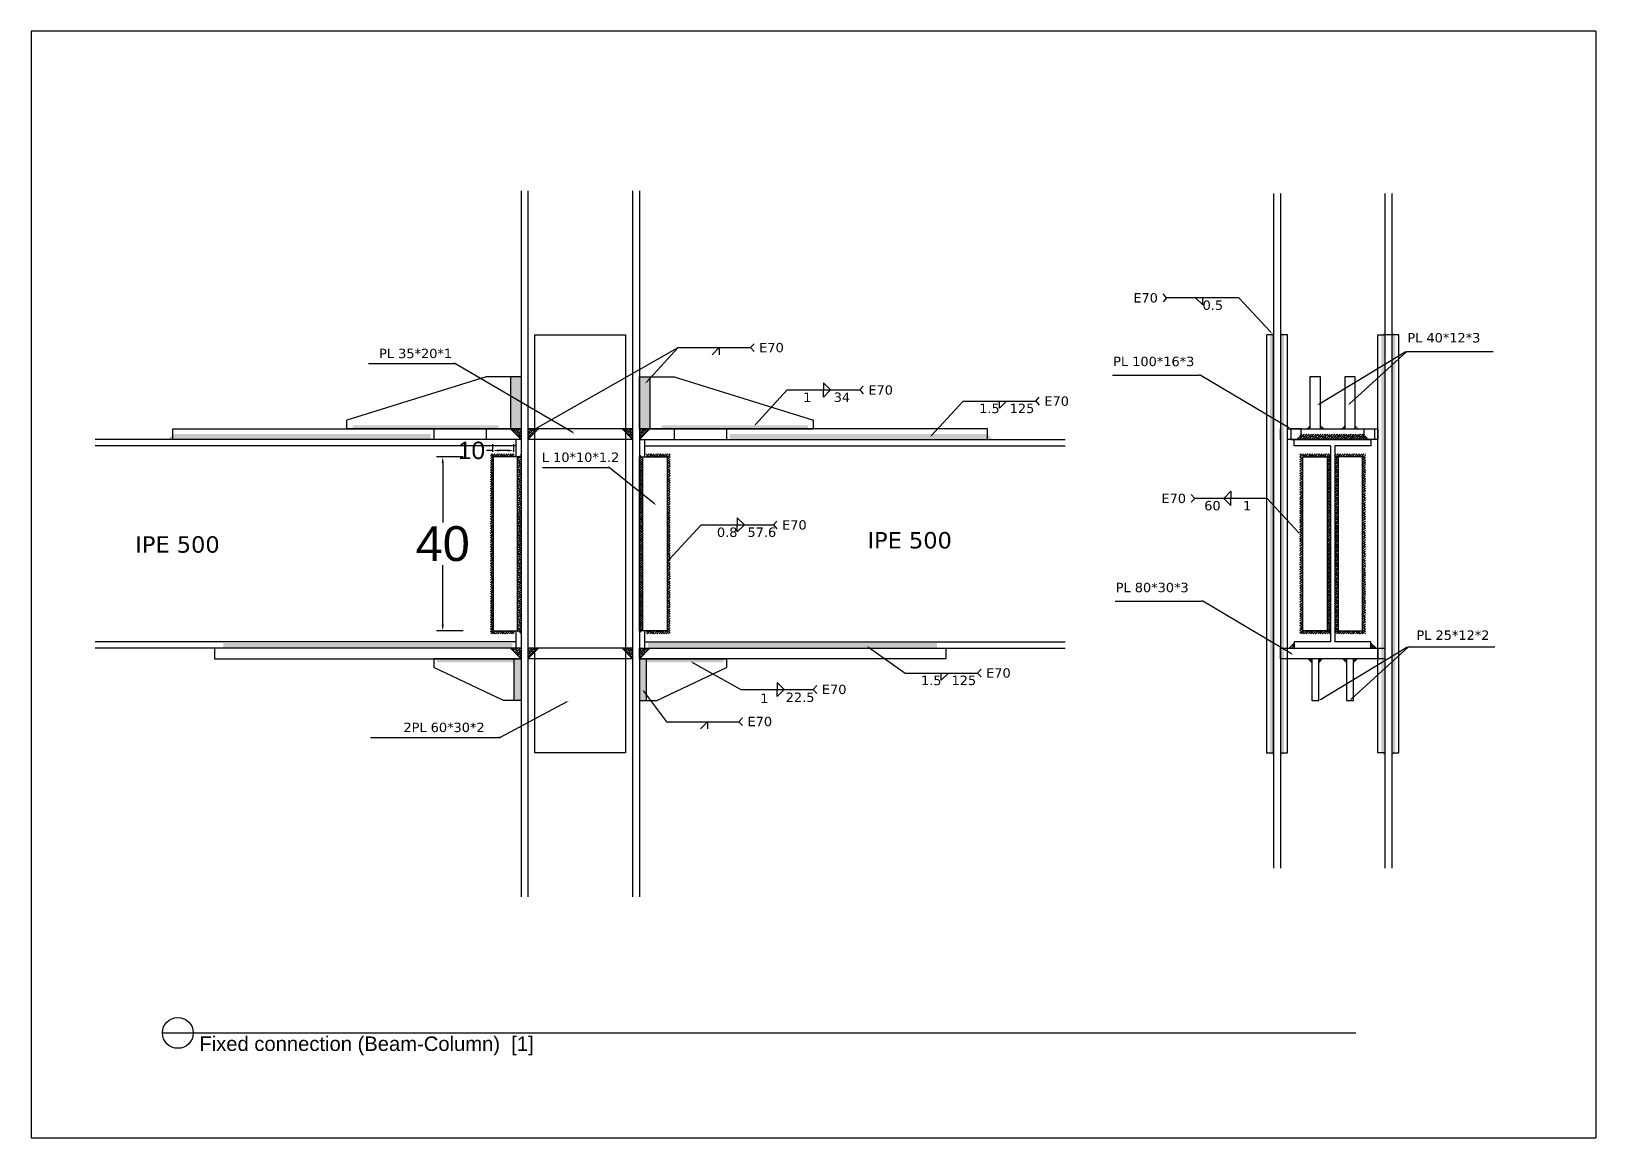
# Model space of a CAD drawing. Header units: metres. Extents: x 158 to 495, y 93 to 262.
# Drawn here: x 160.52 to 205.46, y 145.29 to 177.06 of the extents above; entities that cross this region are included whole.
import ezdxf
from ezdxf import colors
from ezdxf.entities.mleader import LeaderData, LeaderLine
from ezdxf.enums import TextEntityAlignment as Align
from ezdxf.math import Vec2, Vec3

# ---------------------------------------------------------------- set-up
doc = ezdxf.new("R2010")
doc.units = ezdxf.units.M
doc.header["$MEASUREMENT"] = 0
doc.styles.get("Standard").update_dxf_attribs({"font": 'arial.ttf'})
doc.styles.add('style1', font='verdana.ttf')
doc.dimstyles.get("Standard").update_dxf_attribs({"dimtxt": 0.18, "dimasz": 0.18, "dimexe": 0.18, "dimexo": 0.0625, "dimgap": 0.09, "dimtad": 0, "dimtih": 1, "dimtoh": 1, "dimdec": 4, "dimzin": 0, "dimdsep": 46, "dimtxsty": 'Standard', "dimcen": 0.09, "dimadec": 0, "dimazin": 0, "dimtfac": 1, "dimtdec": 4, "dimtofl": 0, "dimtmove": 0, "dimatfit": 3, "dimfxl": 1, "dimtolj": 1, "dimtzin": 0, "dimarcsym": 0})
pattern_1 = [(45, (-46.03939, 16.915756), (-0.033587572, 0.033587572), []), (135, (-46.03939, 16.915756), (-0.100762716, 0.033587572), [0.11875, -0.07125])]
pattern_2 = [(45, (-46.03939, 16.915756), (-0.042426407, 0.042426407), []), (135, (-46.03939, 16.915756), (-0.12727922, 0.042426407), [0.15, -0.09])]
pattern_3 = [(45, (-55.333584, 16.915756), (-0.033587572, 0.033587572), []), (135, (-55.333584, 16.915756), (-0.100762716, 0.033587572), [0.11875, -0.07125])]

# ---------------------------------------------------------------- blocks, each defined once
blk = doc.blocks.new('*D94')
at = {"color": 0, "lineweight": -2, "transparency": 16777216}
for p, q in [((172.932, 164.842), (172.162, 164.842)), ((172.342, 164.662), (172.342, 162.952)), ((172.342, 160.022), (172.342, 161.731)), ((172.932, 159.842), (172.162, 159.842))]:
    blk.add_line(p, q, dxfattribs=at)
at = {"color": 0, "transparency": 16777216}
for points in [[(172.312, 164.662), (172.372, 164.662), (172.342, 164.842)], [(172.312, 160.022), (172.372, 160.022), (172.342, 159.842)]]:
    blk.add_solid(points, dxfattribs=at)
at = {"layer": 'Defpoints', "color": 0, "transparency": 16777216}
for p in [(172.995, 164.842), (172.342, 159.842), (172.995, 159.842)]:
    blk.add_point(p, dxfattribs=at)
at = {"color": 0, "transparency": 16777216, "insert": (172.342, 162.342), "char_height": 2, "attachment_point": 5}
blk.add_mtext('\\A1;{\\H0.5x;40}', dxfattribs=at)
blk = doc.blocks.new('*D95')
at = {"color": 0, "lineweight": -2, "transparency": 16777216}
for p, q in [((173.783, 165.022), (173.603, 165.022)), ((173.783, 164.986), (173.783, 165.202)), ((174.203, 165.022), (173.963, 165.022)), ((174.383, 164.986), (174.383, 165.202))]:
    blk.add_line(p, q, dxfattribs=at)
at = {"color": 0, "transparency": 16777216}
for points in [[(173.963, 165.052), (173.963, 164.992), (173.783, 165.022)], [(174.203, 165.052), (174.203, 164.992), (174.383, 165.022)]]:
    blk.add_solid(points, dxfattribs=at)
at = {"layer": 'Defpoints', "color": 0, "transparency": 16777216}
for p in [(173.783, 165.022), (173.783, 164.923), (174.383, 164.923)]:
    blk.add_point(p, dxfattribs=at)
at = {"color": 0, "transparency": 16777216, "insert": (173.169, 165.022), "char_height": 2, "attachment_point": 5}
blk.add_mtext('\\A1;{\\H0.25x;10}', dxfattribs=at)

msp = doc.modelspace()

# ---------------------------------------------------------------- hatches: boundary and pattern name
h = msp.add_hatch()
h.set_pattern_fill('ANSI38', color=256, scale=0.38)
h.set_pattern_definition(pattern_1)
h.paths.add_polyline_path([(196.20008, 168.44175), (196.20008, 168.34175), (196.10008, 168.34175)])
h.paths.add_polyline_path([(196.10008, 168.34175), (196.20008, 168.34175), (196.20008, 156.34175), (196.10008, 156.34175)])
h.paths.add_polyline_path([(196.10008, 156.34175), (196.20008, 156.34175), (196.20008, 156.24175)])
h = msp.add_hatch()
h.set_pattern_fill('ANSI38', color=256, scale=0.38)
h.set_pattern_definition(pattern_1)
h.paths.add_polyline_path([(196.40008, 168.44175), (196.40008, 168.34175), (196.50008, 168.34175)])
h.paths.add_polyline_path([(196.50008, 168.34175), (196.40008, 168.34175), (196.40008, 156.34175), (196.50008, 156.34175)])
h.paths.add_polyline_path([(196.50008, 156.34175), (196.40008, 156.34175), (196.40008, 156.24175)])
h = msp.add_hatch()
h.set_pattern_fill('ANSI38', color=256, scale=0.38)
h.set_pattern_definition(pattern_1)
h.paths.add_polyline_path([(199.40008, 168.44175), (199.40008, 168.34175), (199.30008, 168.34175)])
h.paths.add_polyline_path([(199.30008, 168.34175), (199.40008, 168.34175), (199.40008, 156.34175), (199.30008, 156.34175)])
h.paths.add_polyline_path([(199.30008, 156.34175), (199.40008, 156.34175), (199.40008, 156.24175)])
h = msp.add_hatch()
h.set_pattern_fill('ANSI38', color=256, scale=0.38)
h.set_pattern_definition(pattern_1)
h.paths.add_polyline_path([(199.60008, 168.44175), (199.60008, 168.34175), (199.70008, 168.34175)])
h.paths.add_polyline_path([(199.70008, 168.34175), (199.60008, 168.34175), (199.60008, 156.34175), (199.70008, 156.34175)])
h.paths.add_polyline_path([(199.70008, 156.34175), (199.60008, 156.34175), (199.60008, 156.24175)])
h = msp.add_hatch()
h.set_pattern_fill('ANSI38', color=256, scale=0.48)
h.set_pattern_definition(pattern_2)
h.paths.add_polyline_path([(169.75138, 165.74175), (173.95138, 165.74175), (173.95138, 165.64175), (169.75138, 165.64175)])
h.paths.add_polyline_path([(164.5905, 165.49175), (171.9905, 165.49175), (171.9905, 165.34175), (164.5905, 165.34175)])
h.paths.add_polyline_path([(164.5905, 165.49175), (164.5905, 165.34175), (164.4405, 165.34175)])
h.paths.add_polyline_path([(174.2905, 167.14175), (174.5905, 167.14175), (174.5905, 165.64175), (174.2905, 165.64175)])
h.paths.add_polyline_path([(174.3905, 159.04175), (174.5905, 159.04175), (174.5905, 157.84175), (174.3905, 157.84175)])
h.paths.add_polyline_path([(172.16851, 159.04175), (174.36851, 159.04175), (174.36851, 158.94175), (172.16851, 158.94175)])
h.paths.add_polyline_path([(166.04076, 159.49175), (174.34076, 159.49175), (174.34076, 159.34175), (166.04076, 159.34175)])
h = msp.add_hatch()
h.set_pattern_fill('ANSI38', color=256, scale=0.48)
h.set_pattern_definition(pattern_2)
h.paths.add_polyline_path([(182.82962, 165.74175), (178.62962, 165.74175), (178.62962, 165.64175), (182.82962, 165.64175)])
h.paths.add_polyline_path([(187.9905, 165.49175), (180.5905, 165.49175), (180.5905, 165.34175), (187.9905, 165.34175)])
h.paths.add_polyline_path([(187.9905, 165.49175), (187.9905, 165.34175), (188.1405, 165.34175)])
h.paths.add_polyline_path([(178.2905, 167.14175), (177.9905, 167.14175), (177.9905, 165.64175), (178.2905, 165.64175)])
h.paths.add_polyline_path([(178.1905, 159.04175), (177.9905, 159.04175), (177.9905, 157.84175), (178.1905, 157.84175)])
h.paths.add_polyline_path([(180.41248, 159.04175), (178.21248, 159.04175), (178.21248, 158.94175), (180.41248, 158.94175)])
h.paths.add_polyline_path([(186.54024, 159.49175), (178.24024, 159.49175), (178.24024, 159.34175), (186.54024, 159.34175)])
h = msp.add_hatch()
h.set_pattern_fill('ANSI38', color=256, scale=0.38)
h.set_pattern_definition(pattern_1)
h.paths.add_polyline_path([(174.2905, 165.64175), (174.5905, 165.64175), (174.5905, 165.34175)])
h = msp.add_hatch()
h.set_pattern_fill('ANSI38', color=256, scale=0.38)
h.set_pattern_definition(pattern_1)
h.paths.add_polyline_path([(177.7905, 165.64175), (177.5905, 165.64175), (177.5905, 165.54175), (177.7905, 165.34175)])
h.paths.add_polyline_path([(174.9905, 165.54175), (174.9905, 165.64175), (174.7905, 165.64175), (174.7905, 165.34175)])
h.paths.add_polyline_path([(175.0905, 165.64175), (174.9905, 165.64175), (174.9905, 165.54175)])
h.paths.add_polyline_path([(177.5905, 165.64175), (177.4905, 165.64175), (177.5905, 165.54175)])
h.paths.add_polyline_path([(177.7905, 159.34175), (177.5905, 159.34175), (177.5905, 159.24175), (177.7905, 159.04175)])
h.paths.add_polyline_path([(177.5905, 159.34175), (177.4905, 159.34175), (177.5905, 159.24175)])
h.paths.add_polyline_path([(174.9905, 159.24175), (174.9905, 159.34175), (174.7905, 159.34175), (174.7905, 159.04175)])
h.paths.add_polyline_path([(175.0905, 159.34175), (174.9905, 159.34175), (174.9905, 159.24175)])
h = msp.add_hatch()
h.set_pattern_fill('ANSI38', color=256, scale=0.38)
h.set_pattern_definition(pattern_1)
h.paths.add_polyline_path([(177.9905, 165.64175), (177.9905, 165.34175), (178.2905, 165.64175)])
h = msp.add_hatch()
h.set_pattern_fill('ANSI38', color=256, scale=0.38)
h.set_pattern_definition(pattern_3)
h.paths.add_polyline_path([(198.25008, 165.7469), (198.14493, 165.64175), (198.25008, 165.64175)])
h.paths.add_polyline_path([(198.55008, 165.7469), (198.55008, 165.64175), (198.65522, 165.64175)])
h.paths.add_polyline_path([(197.55008, 165.7469), (197.55008, 165.64175), (197.65522, 165.64175)])
h.paths.add_polyline_path([(197.25008, 165.7469), (197.14493, 165.64175), (197.25008, 165.64175)])
h.paths.add_polyline_path([(197.00008, 165.49175), (196.85008, 165.34175), (197.00008, 165.34175)])
h.paths.add_polyline_path([(198.80008, 165.49175), (197.00008, 165.49175), (197.00008, 165.34175), (198.80008, 165.34175)])
h.paths.add_polyline_path([(198.80008, 165.49175), (198.80008, 165.34175), (198.95008, 165.34175)])
h = msp.add_hatch()
h.set_pattern_fill('ANSI38', color=256, scale=0.38)
h.set_pattern_definition(pattern_1)
h.paths.add_polyline_path([(173.7105, 164.84175), (173.7105, 164.92175), (173.7905, 164.92175), (174.3905, 164.92175), (174.3905, 164.84175), (173.7905, 164.84175), (173.7905, 159.84175), (174.3905, 159.84175), (174.3905, 159.76175), (173.7105, 159.76175), (173.7105, 159.84175)])
h.paths.add_polyline_path([(174.5105, 164.84175), (174.5905, 164.84175), (174.5905, 159.84175), (174.5105, 159.84175)])
h.paths.add_polyline_path([(174.5905, 164.92175), (174.5905, 164.84175), (174.5105, 164.84175)])
h.paths.add_polyline_path([(174.5105, 159.84175), (174.5905, 159.84175), (174.5905, 159.76175)])
h = msp.add_hatch()
h.set_pattern_fill('ANSI38', color=256, scale=0.38)
h.set_pattern_definition(pattern_1)
h.paths.add_polyline_path([(178.8705, 164.84175), (178.8705, 164.92175), (178.7905, 164.92175), (178.1905, 164.92175), (178.1905, 164.84175), (178.7905, 164.84175), (178.7905, 159.84175), (178.1905, 159.84175), (178.1905, 159.76175), (178.8705, 159.76175), (178.8705, 159.84175)])
h.paths.add_polyline_path([(178.0705, 164.84175), (177.9905, 164.84175), (177.9905, 159.84175), (178.0705, 159.84175)])
h.paths.add_polyline_path([(177.9905, 164.92175), (177.9905, 164.84175), (178.0705, 164.84175)])
h.paths.add_polyline_path([(178.0705, 159.84175), (177.9905, 159.84175), (177.9905, 159.76175)])
h = msp.add_hatch()
h.set_pattern_fill('ANSI38', color=256, scale=0.38)
h.set_pattern_definition(pattern_3)
h.paths.add_polyline_path([(197.76008, 164.84175), (197.84008, 164.84175), (197.84008, 159.84175), (197.76008, 159.84175)], flags=17)
h.paths.add_polyline_path([(196.96008, 164.92175), (197.84008, 164.92175), (197.84008, 164.84175), (197.74008, 164.84175), (197.04008, 164.84175), (197.04008, 159.84175), (197.84008, 159.84175), (197.84008, 159.76175), (196.96008, 159.76175)])
h = msp.add_hatch()
h.set_pattern_fill('ANSI38', color=256, scale=0.38)
h.set_pattern_definition(pattern_3)
h.paths.add_polyline_path([(198.04008, 164.84175), (197.96008, 164.84175), (197.96008, 159.84175), (198.04008, 159.84175)], flags=17)
h.paths.add_polyline_path([(198.84008, 164.92175), (197.96008, 164.92175), (197.96008, 164.84175), (198.06008, 164.84175), (198.76008, 164.84175), (198.76008, 159.84175), (197.96008, 159.84175), (197.96008, 159.76175), (198.84008, 159.76175)])
h = msp.add_hatch()
h.set_pattern_fill('ANSI38', color=256, scale=0.38)
h.set_pattern_definition(pattern_1)
h.paths.add_polyline_path([(174.2905, 159.34175), (174.5905, 159.34175), (174.5905, 159.04175)])
h = msp.add_hatch()
h.set_pattern_fill('ANSI38', color=256, scale=0.38)
h.set_pattern_definition(pattern_1)
h.paths.add_polyline_path([(178.2905, 159.34175), (177.9905, 159.34175), (177.9905, 159.04175)])
h = msp.add_hatch()
h.set_pattern_fill('ANSI38', color=256, scale=0.38)
h.set_pattern_definition(pattern_3)
h.paths.add_polyline_path([(199.00008, 159.49175), (199.00008, 159.34175), (199.15008, 159.34175)])
h.paths.add_polyline_path([(198.60274, 159.04175), (198.50008, 159.04175), (198.50008, 158.93909)])
h.paths.add_polyline_path([(198.30008, 159.04175), (198.19741, 159.04175), (198.30008, 158.93909)])
h.paths.add_polyline_path([(197.60274, 159.04175), (197.50008, 159.04175), (197.50008, 158.93909)])
h.paths.add_polyline_path([(197.30008, 159.04175), (197.19741, 159.04175), (197.30008, 158.93909)])
h.paths.add_polyline_path([(196.80008, 159.49175), (196.65008, 159.34175), (196.80008, 159.34175)])

# ---------------------------------------------------------------- linework, layer by layer
for p, q in [((205.45643, 177.05945), (160.52441, 177.05945)), ((160.52441, 177.05945), (160.52441, 145.28934)), ((205.45643, 177.05945), (205.45643, 145.28934)), ((174.5905, 172.47872), (174.5905, 152.20478)), ((174.7905, 172.47872), (174.7905, 152.20478)), ((177.7905, 172.47872), (177.7905, 152.20478)), ((177.9905, 172.47872), (177.9905, 152.20478)), ((196.20008, 172.40519), (196.20008, 153.03364)), ((196.40008, 172.40519), (196.40008, 153.03364)), ((199.40008, 172.40519), (199.40008, 153.03364)), ((199.60008, 172.40519), (199.60008, 153.03364)), ((193.12988, 169.40617), (193.02863, 169.51803)), ((193.12988, 169.40617), (193.02863, 169.29432)), ((195.20976, 169.40617), (193.12988, 169.40617)), ((193.96633, 169.40617), (194.16982, 169.20268)), ((194.16982, 169.20268), (194.16982, 169.40617)), ((174.9905, 156.34175), (174.9905, 168.34175)), ((174.9905, 168.34175), (177.5905, 168.34175)), ((177.5905, 168.34175), (177.5905, 156.34175)), ((181.1828, 167.97698), (181.28405, 168.08883)), ((196.00008, 168.34175), (196.00008, 156.34175)), ((196.20008, 168.34175), (196.00008, 168.34175)), ((196.20008, 156.34175), (196.20008, 168.34175)), ((196.60008, 168.34175), (196.40008, 168.34175)), ((196.60008, 156.34175), (196.60008, 168.34175)), ((199.20008, 156.34175), (199.20008, 168.34175)), ((199.20008, 168.34175), (199.40008, 168.34175)), ((199.60008, 168.34175), (199.40008, 168.34175)), ((199.60008, 168.34175), (199.60008, 156.34175)), ((199.80008, 168.34175), (199.60008, 168.34175)), ((199.80008, 156.34175), (199.80008, 168.34175)), ((179.10292, 167.97698), (181.1828, 167.97698)), ((180.08058, 167.77348), (180.28407, 167.97698)), ((180.28407, 167.97698), (180.28407, 167.77348)), ((181.1828, 167.97698), (181.28405, 167.86512)), ((200.02867, 167.86586), (202.5139, 167.86586)), ((170.20502, 167.51703), (172.69025, 167.51703)), ((191.57882, 167.1856), (194.06405, 167.1856)), ((173.5905, 167.14175), (169.5905, 165.89175)), ((174.5905, 167.14175), (173.5905, 167.14175)), ((174.2905, 167.14175), (174.2905, 165.64175)), ((177.9905, 165.64175), (177.9905, 167.14175)), ((177.9905, 167.14175), (178.9905, 167.14175)), ((178.2905, 167.14175), (178.2905, 165.64175)), ((178.9905, 167.14175), (182.9905, 165.89175)), ((182.23788, 166.76), (184.31777, 166.76)), ((183.48132, 166.76), (183.27782, 166.96349)), ((183.27782, 166.96349), (183.27782, 166.76)), ((183.48132, 166.76), (183.27782, 166.55651)), ((183.27782, 166.55651), (183.27782, 166.76)), ((184.31777, 166.76), (184.41901, 166.87185)), ((184.31777, 166.76), (184.41901, 166.64815)), ((197.25008, 167.14175), (197.25008, 165.64175)), ((197.55008, 167.14175), (197.25008, 167.14175)), ((197.55008, 165.64175), (197.55008, 167.14175)), ((198.25008, 167.14175), (198.25008, 165.64175)), ((198.55008, 167.14175), (198.25008, 167.14175)), ((198.55008, 165.64175), (198.55008, 167.14175)), ((187.29213, 166.44018), (189.37201, 166.44018)), ((188.53556, 166.44018), (188.33207, 166.23669)), ((188.33207, 166.23669), (188.33207, 166.44018)), ((189.37201, 166.44018), (189.47326, 166.55204)), ((189.37201, 166.44018), (189.47326, 166.32833)), ((169.5905, 165.64175), (169.5905, 165.89175)), ((182.9905, 165.64175), (182.9905, 165.89175)), ((164.5905, 165.34175), (164.5905, 165.64175)), ((164.5905, 165.64175), (174.5905, 165.64175)), ((174.5905, 165.64175), (169.5905, 165.64175)), ((172.0905, 165.64175), (172.0905, 165.34175)), ((173.5905, 165.64175), (173.5905, 165.34175)), ((174.2905, 165.64175), (174.5905, 165.34175)), ((177.7905, 165.64175), (174.7905, 165.64175)), ((174.7905, 165.34175), (175.0905, 165.64175)), ((177.7905, 165.34175), (177.4905, 165.64175)), ((187.9905, 165.64175), (177.9905, 165.64175)), ((177.9905, 165.64175), (182.9905, 165.64175)), ((178.2905, 165.64175), (177.9905, 165.34175)), ((178.9905, 165.64175), (178.9905, 165.34175)), ((180.4905, 165.64175), (180.4905, 165.34175)), ((187.9905, 165.34175), (187.9905, 165.64175)), ((196.40008, 165.34175), (196.40008, 165.64175)), ((196.60008, 165.64175), (199.20008, 165.64175)), ((196.60008, 165.34175), (196.60008, 165.64175)), ((197.00008, 165.64175), (196.70008, 165.64175)), ((196.70008, 165.64175), (196.70008, 165.34175)), ((197.00008, 165.64175), (198.80008, 165.64175)), ((197.00008, 165.34175), (197.00008, 165.64175)), ((197.25008, 165.64175), (197.55008, 165.64175)), ((198.25008, 165.64175), (198.55008, 165.64175)), ((198.80008, 165.64175), (198.80008, 165.34175)), ((198.80008, 165.64175), (199.10008, 165.64175)), ((199.10008, 165.64175), (199.10008, 165.34175)), ((199.20008, 165.64175), (199.20008, 165.34175)), ((199.40008, 165.64175), (199.40008, 165.34175)), ((174.4405, 165.34175), (162.3589, 165.34175)), ((174.4405, 165.15175), (162.3589, 165.15175)), ((174.5905, 165.34175), (164.5905, 165.34175)), ((174.4405, 165.34175), (174.4405, 164.84175)), ((177.7905, 165.34175), (174.7905, 165.34175)), ((177.9905, 165.34175), (187.9905, 165.34175)), ((178.1405, 165.34175), (190.2221, 165.34175)), ((178.1405, 165.34175), (178.1405, 164.84175)), ((178.1405, 165.15175), (190.2221, 165.15175)), ((199.20008, 165.34175), (196.60008, 165.34175)), ((196.70008, 165.34175), (197.00008, 165.34175)), ((196.80008, 165.34175), (199.00008, 165.34175)), ((196.80008, 165.15175), (196.80008, 165.34175)), ((197.84008, 165.15175), (196.80008, 165.15175)), ((198.80008, 165.34175), (197.00008, 165.34175)), ((197.84008, 165.15175), (197.84008, 159.53175)), ((199.00008, 165.15175), (197.96008, 165.15175)), ((197.96008, 165.15175), (197.96008, 159.53175)), ((199.10008, 165.34175), (198.80008, 165.34175)), ((199.00008, 165.34175), (199.00008, 165.15175)), ((174.5905, 164.84175), (173.7905, 164.84175)), ((173.7905, 164.84175), (173.7905, 159.84175)), ((174.4905, 159.84175), (174.4905, 164.84175)), ((175.20849, 164.53785), (177.12415, 164.53785)), ((177.9905, 164.84175), (178.7905, 164.84175)), ((177.9905, 159.84175), (177.9905, 164.84175)), ((178.0905, 159.84175), (178.0905, 164.84175)), ((178.7905, 164.84175), (178.7905, 159.84175)), ((197.04008, 159.84175), (197.04008, 164.84175)), ((197.04008, 164.84175), (197.84008, 164.84175)), ((197.74008, 164.84175), (197.74008, 159.84175)), ((197.96008, 164.84175), (197.96008, 159.84175)), ((198.76008, 164.84175), (197.96008, 164.84175)), ((197.96008, 164.84175), (198.06008, 164.84175)), ((198.06008, 164.84175), (198.06008, 159.84175)), ((198.76008, 159.84175), (198.76008, 164.84175)), ((193.93808, 163.64685), (193.83684, 163.7587)), ((193.93808, 163.64685), (193.83684, 163.535)), ((196.01797, 163.64685), (193.93808, 163.64685)), ((194.77453, 163.64685), (194.97803, 163.85034)), ((194.77453, 163.64685), (194.97803, 163.44335)), ((194.97803, 163.85034), (194.97803, 163.64685)), ((194.97803, 163.44335), (194.97803, 163.64685)), ((179.7608, 162.88565), (181.84068, 162.88565)), ((181.00423, 162.88565), (180.80074, 163.08914)), ((180.80074, 163.08914), (180.80074, 162.88565)), ((181.00423, 162.88565), (180.80074, 162.68215)), ((180.80074, 162.68215), (180.80074, 162.88565)), ((181.84068, 162.88565), (181.94193, 162.9975)), ((181.84068, 162.88565), (181.94193, 162.7738)), ((191.6519, 160.69413), (194.13713, 160.69413)), ((174.4405, 159.53175), (162.3589, 159.53175)), ((173.7905, 159.84175), (174.5905, 159.84175)), ((174.4405, 159.84175), (174.4405, 159.34175)), ((178.7905, 159.84175), (177.9905, 159.84175)), ((178.1405, 159.84175), (178.1405, 159.34175)), ((178.1405, 159.53175), (190.2221, 159.53175)), ((197.84008, 159.53175), (196.80008, 159.53175)), ((196.80008, 159.53175), (196.80008, 159.34175)), ((197.84008, 159.84175), (197.04008, 159.84175)), ((197.96008, 159.84175), (198.76008, 159.84175)), ((199.00008, 159.53175), (197.96008, 159.53175)), ((199.00008, 159.34175), (199.00008, 159.53175)), ((174.4405, 159.34175), (162.3589, 159.34175)), ((174.5905, 159.34175), (165.7905, 159.34175)), ((165.7905, 159.34175), (165.7905, 159.04175)), ((174.5905, 159.04175), (174.2905, 159.34175)), ((177.7905, 159.34175), (174.7905, 159.34175)), ((174.7905, 159.04175), (175.0905, 159.34175)), ((177.7905, 159.04175), (177.4905, 159.34175)), ((177.9905, 159.34175), (186.7905, 159.34175)), ((177.9905, 159.04175), (177.9905, 159.34175)), ((177.9905, 159.04175), (178.2905, 159.34175)), ((178.1405, 159.34175), (190.2221, 159.34175)), ((186.7905, 159.34175), (186.7905, 159.04175)), ((196.40008, 159.34175), (199.40008, 159.34175)), ((196.40008, 159.04175), (196.40008, 159.34175)), ((196.40008, 159.34175), (199.40008, 159.34175)), ((196.40008, 159.04175), (196.40008, 159.34175)), ((196.60008, 159.34175), (199.20008, 159.34175)), ((196.60008, 159.04175), (196.60008, 159.34175)), ((196.80008, 159.49175), (196.65008, 159.34175)), ((196.80008, 159.34175), (199.00008, 159.34175)), ((199.00008, 159.34175), (199.00008, 159.49175)), ((199.00008, 159.49175), (199.15008, 159.34175)), ((199.20008, 159.34175), (199.20008, 159.04175)), ((199.40008, 159.34175), (199.40008, 159.04175)), ((199.40008, 159.34175), (199.40008, 159.04175)), ((200.07682, 159.3856), (202.56205, 159.3856)), ((165.7905, 159.04175), (174.5905, 159.04175)), ((174.5905, 159.04175), (172.0905, 159.04175)), ((172.0905, 159.04175), (172.0905, 158.79175)), ((174.0905, 157.84175), (172.0905, 158.79175)), ((174.3905, 157.84175), (174.3905, 159.04175)), ((177.7905, 159.04175), (174.7905, 159.04175)), ((186.7905, 159.04175), (177.9905, 159.04175)), ((177.9905, 159.04175), (180.4905, 159.04175)), ((177.9905, 159.04175), (177.9905, 157.84175)), ((178.1905, 157.84175), (178.1905, 159.04175)), ((178.4905, 157.84175), (180.4905, 158.79175)), ((180.4905, 159.04175), (180.4905, 158.79175)), ((185.62115, 158.6305), (187.70103, 158.6305)), ((186.86458, 158.6305), (186.66109, 158.42701)), ((186.66109, 158.42701), (186.66109, 158.6305)), ((187.70103, 158.6305), (187.80228, 158.74235)), ((187.70103, 158.6305), (187.80228, 158.51865)), ((199.40008, 159.04175), (196.40008, 159.04175)), ((199.40008, 159.04175), (196.40008, 159.04175)), ((199.20008, 159.04175), (196.60008, 159.04175)), ((197.19741, 159.04175), (197.30008, 158.93909)), ((197.30008, 159.04175), (197.30008, 157.84175)), ((197.50008, 159.04175), (197.30008, 159.04175)), ((197.50008, 157.84175), (197.50008, 159.04175)), ((197.50008, 158.93909), (197.60274, 159.04175)), ((198.30008, 158.93909), (198.19741, 159.04175)), ((198.30008, 159.04175), (198.30008, 157.84175)), ((198.50008, 159.04175), (198.30008, 159.04175)), ((198.50008, 157.84175), (198.50008, 159.04175)), ((198.60274, 159.04175), (198.50008, 158.93909)), ((182.14641, 158.15898), (181.94292, 158.36248)), ((181.94292, 158.36248), (181.94292, 158.15898)), ((182.98286, 158.15898), (183.0841, 158.27084)), ((174.5905, 157.84175), (174.0905, 157.84175)), ((177.9905, 157.84175), (178.4905, 157.84175)), ((180.90298, 158.15898), (182.98286, 158.15898)), ((182.14641, 158.15898), (181.94292, 157.95549)), ((181.94292, 157.95549), (181.94292, 158.15898)), ((182.98286, 158.15898), (183.0841, 158.04713)), ((197.30008, 157.84175), (197.50008, 157.84175)), ((198.30008, 157.84175), (198.50008, 157.84175)), ((180.84687, 157.23569), (180.94812, 157.34754)), ((178.76699, 157.23569), (180.84687, 157.23569)), ((179.74465, 157.0322), (179.94814, 157.23569)), ((179.94814, 157.23569), (179.94814, 157.0322)), ((180.84687, 157.23569), (180.94812, 157.12384)), ((170.27125, 156.77996), (173.98886, 156.77996)), ((177.5905, 156.34175), (174.9905, 156.34175)), ((196.00008, 156.34175), (196.20008, 156.34175)), ((196.40008, 156.34175), (196.60008, 156.34175)), ((199.40008, 156.34175), (199.20008, 156.34175)), ((199.60008, 156.34175), (199.80008, 156.34175)), ((164.28989, 148.29842), (165.17524, 148.29842)), ((165.17524, 148.29842), (198.56633, 148.29842)), ((160.52441, 145.28934), (205.45643, 145.28934))]:
    msp.add_line(p, q)
msp.add_circle((164.73256, 148.29842), 0.44268)

# ---------------------------------------------------------------- texts
msp.add_text('Fixed connection (Beam-Column)  [1]', height=0.4150084).set_placement((165.35232, 148.19557), align=Align.TOP_LEFT)
at = {"style": 'style1'}
for s, width, gutter_width, insert, char_height, attachment_point in [('E70', 0.6013939, 0.5, (192.88128, 169.54142), 0.27, 3), ('0.5', 0.27, 0.5, (194.75343, 169.33077), 0.27, 3), ('E70', 0.6013939, 0.5, (181.4314, 168.11223), 0.27, 1), ('PL 40*12*3', 3.6349856, 0.5, (200.047, 168.39534), 0.27, 1), ('PL 35*20*1', 3.6349856, 0.5, (170.51457, 167.9438), 0.27, 1), ('PL 100*16*3', 3.6349856, 0.5, (191.59715, 167.71509), 0.27, 1), ('E70', 0.6013939, 0.5, (184.56636, 166.89525), 0.27, 1), ('1', 0.27, 0.5, (182.69421, 166.68459), 0.27, 1), ('34', 0.2563875, 0.5, (183.57143, 166.68682), 0.27, 1), ('1.5', 0.27, 0.5, (187.74845, 166.36478), 0.27, 1), ('125', 0.2563875, 0.5, (188.62567, 166.367), 0.27, 1), ('E70', 0.6013939, 0.5, (189.62061, 166.57543), 0.27, 1), ('L 10*10*1.2', 3.6349856, 0.5, (175.18793, 164.96461), 0.27, 1), ('E70', 0.6013939, 0.5, (193.68949, 163.7821), 0.27, 3), ('60', 0.2563875, 0.5, (194.68442, 163.57366), 0.27, 3), ('1', 0.27, 0.5, (195.56164, 163.57144), 0.27, 3), ('0.8', 0.27, 0.5, (180.21713, 162.81024), 0.27, 1), ('57.6', 0.2563875, 0.5, (181.09434, 162.81246), 0.27, 1), ('E70', 0.6013939, 0.5, (182.08928, 163.0209), 0.27, 1), ('IPE 500', 3.3227206, 0.87159, (184.5398, 162.68145), 0.470657, 1), ('IPE 500', 3.3227206, 0.87159, (163.50974, 162.55997), 0.470657, 1), ('PL 80*30*3', 3.6349856, 0.5, (191.67023, 161.22361), 0.27, 1), ('PL 25*12*2', 3.6349856, 0.5, (200.3078, 159.85434), 0.27, 1), ('E70', 0.6013939, 0.5, (187.94963, 158.49525), 0.27, 7), ('E70', 0.6013939, 0.5, (183.23146, 158.02373), 0.27, 7), ('1.5', 0.27, 0.5, (186.07748, 158.5551), 0.27, 1), ('125', 0.2563875, 0.5, (186.95469, 158.55732), 0.27, 1), ('1', 0.27, 0.5, (181.45837, 157.77256), 0.27, 7), ('22.5', 0.2563875, 0.5, (182.19293, 157.79602), 0.27, 7), ('E70', 0.6013939, 0.5, (181.09547, 157.10044), 0.27, 7), ('2PL 60*30*2', 3.6349856, 0.5, (171.2125, 157.20673), 0.27, 1)]:
    msp.add_mtext_dynamic_manual_height_columns(s, width=width, gutter_width=gutter_width, heights=[0], dxfattribs=dict(at, insert=insert, char_height=char_height, attachment_point=attachment_point))

# ---------------------------------------------------------------- dimensions: what is measured, and where the dimension line sits
dim = msp.add_linear_dim(base=(173.78284, 165.02159), p1=(174.38281, 164.9231), p2=(173.78284, 164.9231), text='{\\H0.25x;10}', dimstyle='Standard', override={"dimtxt": 2, "dimgap": 0.1, "dimdec": 1})
dim.commit()
dim.dimension.update_dxf_attribs({"geometry": '*D95', "text_midpoint": (173.16911, 165.02159)})
dim = msp.add_linear_dim(base=(172.3418, 159.84175), p1=(172.99459, 164.84175), p2=(172.99459, 159.84175), angle=90, text='{\\H0.5x;40}', dimstyle='Standard', override={"dimtxt": 2, "dimgap": 0.1, "dimdec": 1})
dim.commit()
dim.dimension.update_dxf_attribs({"geometry": '*D94', "text_midpoint": (172.3418, 162.34175), "dimtype": 160})

# ---------------------------------------------------------------- leaders
ml = msp.add_multileader_mtext('Standard')
ml.set_content('', color=256)
ml.set_leader_properties()
ml.build(insert=Vec2(0, 0))
ml.multileader.update_dxf_attribs({"dogleg_length": 0.36, "arrow_head_size": 0.0653})
ctx = ml.context
ctx.base_point, ctx.char_height, ctx.arrow_head_size, ctx.landing_gap_size, ctx.plane_origin = Vec3(195.15576, 169.40617), 0.018, 0.0653, 0.009, Vec3(196.235, 169.15948)
ctx.text_align_type = 2
notes = []
notes.append((ctx, [(0, (1, 1, 0), (195.20976, 169.40617), (-1, 0), 0.036, [(0, [(196.16554, 168.36951)], 0, [])])]))
ctx.mtext.insert, ctx.mtext.alignment, ctx.mtext.flow_direction = Vec3(195.16476, 169.41517), 3, 5
ml = msp.add_multileader_mtext('Standard')
ml.set_content('', color=256)
ml.set_leader_properties()
ml.build(insert=Vec2(0, 0))
ml.multileader.update_dxf_attribs({"dogleg_length": 0.36, "arrow_head_size": 0.0653})
ctx = ml.context
ctx.base_point, ctx.char_height, ctx.arrow_head_size, ctx.landing_gap_size, ctx.plane_origin = Vec3(179.13892, 167.97698), 0.018, 0.0653, 0.009, Vec3(174.89114, 165.58018)
notes.append((ctx, [(0, (1, 1, 0), (179.10292, 167.97698), (1, 0), 0.036, [(0, [(174.89114, 165.58018)], 0, [])])]))
ctx.mtext.insert, ctx.mtext.flow_direction = Vec3(179.14792, 167.98598), 5
ml = msp.add_multileader_mtext('Standard')
ml.set_content('', color=256)
ml.set_leader_properties()
ml.build(insert=Vec2(0, 0))
ml.multileader.update_dxf_attribs({"dogleg_length": 0.36, "arrow_head_size": 0.0653})
ctx = ml.context
ctx.base_point, ctx.char_height, ctx.arrow_head_size, ctx.landing_gap_size, ctx.plane_origin = Vec3(179.13892, 167.97698), 0.018, 0.0653, 0.009, Vec3(178.07768, 167.73028)
notes.append((ctx, [(0, (1, 1, 0), (179.10292, 167.97698), (1, 0), 0.036, [(0, [(178.14714, 166.94031)], 0, [])])]))
ctx.mtext.insert, ctx.mtext.flow_direction = Vec3(179.14792, 167.98598), 5
ml = msp.add_multileader_mtext('Standard')
ml.set_content('', color=256)
ml.set_leader_properties()
ml.build(insert=Vec2(0, 0))
ml.multileader.update_dxf_attribs({"dogleg_length": 0.36, "arrow_head_size": 0.0653})
ctx = ml.context
ctx.base_point, ctx.char_height, ctx.arrow_head_size, ctx.landing_gap_size, ctx.plane_origin = Vec3(200.01967, 167.85686), 0.018, 0.0653, 0.009, Vec3(191.1642, 171.56634)
notes.append((ctx, [(1, (1, 1, 0), (199.98367, 167.85686), (1, 0), 0.036, [(0, [(197.45192, 166.322)], 0, [])])]))
ctx.mtext.insert, ctx.mtext.flow_direction = Vec3(200.02867, 167.86586), 5
ml = msp.add_multileader_mtext('Standard')
ml.set_content('', color=256)
ml.set_leader_properties()
ml.build(insert=Vec2(0, 0))
ml.multileader.update_dxf_attribs({"dogleg_length": 0.36, "arrow_head_size": 0.0653})
ctx = ml.context
ctx.base_point, ctx.char_height, ctx.arrow_head_size, ctx.landing_gap_size, ctx.plane_origin = Vec3(200.06467, 167.86586), 0.018, 0.0653, 0.009, Vec3(191.75952, 171.56634)
notes.append((ctx, [(1, (1, 1, 0), (200.02867, 167.86586), (1, 0), 0.036, [(0, [(198.33991, 166.322)], 0, [])])]))
ctx.mtext.insert, ctx.mtext.flow_direction = Vec3(200.07367, 167.87486), 5
ml = msp.add_multileader_mtext('Standard')
ml.set_content('', color=256)
ml.set_leader_properties()
ml.build(insert=Vec2(0, 0))
ml.multileader.update_dxf_attribs({"dogleg_length": 0.36, "arrow_head_size": 0.0653})
ctx = ml.context
ctx.base_point, ctx.char_height, ctx.arrow_head_size, ctx.landing_gap_size, ctx.plane_origin = Vec3(172.63625, 167.51703), 0.018, 0.0653, 0.009, Vec3(174.66526, 167.08129)
ctx.text_align_type = 2
notes.append((ctx, [(0, (1, 1, 0), (172.69025, 167.51703), (-1, 0), 0.036, [(0, [(176.1339, 165.50195)], 0, [])])]))
ctx.mtext.insert, ctx.mtext.alignment, ctx.mtext.flow_direction = Vec3(172.64525, 167.52603), 3, 5
ml = msp.add_multileader_mtext('Standard')
ml.set_content('', color=256)
ml.set_leader_properties()
ml.build(insert=Vec2(0, 0))
ml.multileader.update_dxf_attribs({"dogleg_length": 0.36, "arrow_head_size": 0.0653})
ctx = ml.context
ctx.base_point, ctx.char_height, ctx.arrow_head_size, ctx.landing_gap_size, ctx.plane_origin = Vec3(194.04605, 167.1856), 0.018, 0.0653, 0.009, Vec3(185.7409, 170.88609)
ctx.text_align_type = 2
notes.append((ctx, [(0, (1, 1, 0), (194.10005, 167.1856), (-1, 0), 0.036, [(0, [(196.70008, 165.64175)], 0, [])])]))
ctx.mtext.insert, ctx.mtext.alignment, ctx.mtext.flow_direction = Vec3(194.05505, 167.1946), 3, 5
ml = msp.add_multileader_mtext('Standard')
ml.set_content('', color=256)
ml.set_leader_properties()
ml.build(insert=Vec2(0, 0))
ml.multileader.update_dxf_attribs({"dogleg_length": 0.36, "arrow_head_size": 0.0653})
ctx = ml.context
ctx.base_point, ctx.char_height, ctx.arrow_head_size, ctx.landing_gap_size, ctx.plane_origin = Vec3(182.27388, 166.76), 0.018, 0.0653, 0.009, Vec3(181.21265, 166.5133)
notes.append((ctx, [(0, (1, 1, 0), (182.23788, 166.76), (1, 0), 0.036, [(0, [(181.28211, 165.72333)], 0, [])])]))
ctx.mtext.insert, ctx.mtext.flow_direction = Vec3(182.28288, 166.769), 5
ml = msp.add_multileader_mtext('Standard')
ml.set_content('', color=256)
ml.set_leader_properties()
ml.build(insert=Vec2(0, 0))
ml.multileader.update_dxf_attribs({"dogleg_length": 0.36, "arrow_head_size": 0.0653})
ctx = ml.context
ctx.base_point, ctx.char_height, ctx.arrow_head_size, ctx.landing_gap_size, ctx.plane_origin = Vec3(187.32813, 166.44018), 0.018, 0.0653, 0.009, Vec3(186.26689, 166.19348)
notes.append((ctx, [(0, (1, 1, 0), (187.29213, 166.44018), (1, 0), 0.036, [(0, [(186.33635, 165.40352)], 0, [])])]))
ctx.mtext.insert, ctx.mtext.flow_direction = Vec3(187.33713, 166.44918), 5
ml = msp.add_multileader_mtext('Standard')
ml.set_content('', color=256)
ml.set_leader_properties()
ml.build(insert=Vec2(0, 0))
ml.multileader.update_dxf_attribs({"dogleg_length": 0.36, "arrow_head_size": 0.0653})
ctx = ml.context
ctx.base_point, ctx.char_height, ctx.arrow_head_size, ctx.landing_gap_size, ctx.plane_origin = Vec3(177.07015, 164.53785), 0.018, 0.0653, 0.009, Vec3(179.09916, 164.1021)
ctx.text_align_type = 2
notes.append((ctx, [(0, (1, 1, 0), (177.12415, 164.53785), (-1, 0), 0.036, [(0, [(178.47668, 163.45075)], 0, [])])]))
ctx.mtext.insert, ctx.mtext.alignment, ctx.mtext.flow_direction = Vec3(177.07915, 164.54685), 3, 5
ml = msp.add_multileader_mtext('Standard')
ml.set_content('', color=256)
ml.set_leader_properties()
ml.build(insert=Vec2(0, 0))
ml.multileader.update_dxf_attribs({"dogleg_length": 0.36, "arrow_head_size": 0.0653})
ctx = ml.context
ctx.base_point, ctx.char_height, ctx.arrow_head_size, ctx.landing_gap_size, ctx.plane_origin = Vec3(195.96397, 163.64685), 0.018, 0.0653, 0.009, Vec3(197.04321, 163.40015)
ctx.text_align_type = 2
notes.append((ctx, [(0, (1, 1, 0), (196.01797, 163.64685), (-1, 0), 0.036, [(0, [(196.97374, 162.61018)], 0, [])])]))
ctx.mtext.insert, ctx.mtext.alignment, ctx.mtext.flow_direction = Vec3(195.97297, 163.65585), 3, 5
ml = msp.add_multileader_mtext('Standard')
ml.set_content('', color=256)
ml.set_leader_properties()
ml.build(insert=Vec2(0, 0))
ml.multileader.update_dxf_attribs({"dogleg_length": 0.36, "arrow_head_size": 0.0653})
ctx = ml.context
ctx.base_point, ctx.char_height, ctx.arrow_head_size, ctx.landing_gap_size, ctx.plane_origin = Vec3(179.7968, 162.88565), 0.018, 0.0653, 0.009, Vec3(178.73556, 162.63895)
notes.append((ctx, [(0, (1, 1, 0), (179.7608, 162.88565), (1, 0), 0.036, [(0, [(178.80502, 161.84898)], 0, [])])]))
ctx.mtext.insert, ctx.mtext.flow_direction = Vec3(179.8058, 162.89465), 5
ml = msp.add_multileader_mtext('Standard')
ml.set_content('', color=256)
ml.set_leader_properties()
ml.build(insert=Vec2(0, 0))
ml.multileader.update_dxf_attribs({"dogleg_length": 0.36, "arrow_head_size": 0.0653})
ctx = ml.context
ctx.base_point, ctx.char_height, ctx.arrow_head_size, ctx.landing_gap_size, ctx.plane_origin = Vec3(194.11913, 160.69413), 0.018, 0.0653, 0.009, Vec3(185.81398, 164.39461)
ctx.text_align_type = 2
notes.append((ctx, [(0, (1, 1, 0), (194.17313, 160.69413), (-1, 0), 0.036, [(0, [(196.77316, 159.15027)], 0, [])])]))
ctx.mtext.insert, ctx.mtext.alignment, ctx.mtext.flow_direction = Vec3(194.12813, 160.70313), 3, 5
ml = msp.add_multileader_mtext('Standard')
ml.set_content('', color=256)
ml.set_leader_properties()
ml.build(insert=Vec2(0, 0))
ml.multileader.update_dxf_attribs({"dogleg_length": 0.36, "arrow_head_size": 0.0653})
ctx = ml.context
ctx.base_point, ctx.char_height, ctx.arrow_head_size, ctx.landing_gap_size, ctx.plane_origin = Vec3(185.65715, 158.6305), 0.018, 0.0653, 0.009, Vec3(184.59591, 158.8772)
notes.append((ctx, [(0, (1, 1, 0), (185.62115, 158.6305), (1, 0), 0.036, [(0, [(184.51769, 159.41298)], 0, [])])]))
ctx.mtext.insert, ctx.mtext.flow_direction = Vec3(185.66615, 158.6395), 5
ml = msp.add_multileader_mtext('Standard')
ml.set_content('', color=256)
ml.set_leader_properties()
ml.build(insert=Vec2(0, 0))
ml.multileader.update_dxf_attribs({"dogleg_length": 0.36, "arrow_head_size": 0.0653})
ctx = ml.context
ctx.base_point, ctx.char_height, ctx.arrow_head_size, ctx.landing_gap_size, ctx.plane_origin = Vec3(200.06782, 159.3766), 0.018, 0.0653, 0.009, Vec3(191.21235, 163.08609)
notes.append((ctx, [(1, (1, 1, 0), (200.03182, 159.3766), (1, 0), 0.036, [(0, [(197.50008, 157.84175)], 0, [])])]))
ctx.mtext.insert, ctx.mtext.flow_direction = Vec3(200.07682, 159.3856), 5
ml = msp.add_multileader_mtext('Standard')
ml.set_content('', color=256)
ml.set_leader_properties()
ml.build(insert=Vec2(0, 0))
ml.multileader.update_dxf_attribs({"dogleg_length": 0.36, "arrow_head_size": 0.0653})
ctx = ml.context
ctx.base_point, ctx.char_height, ctx.arrow_head_size, ctx.landing_gap_size, ctx.plane_origin = Vec3(200.11282, 159.3856), 0.018, 0.0653, 0.009, Vec3(191.80767, 163.08609)
notes.append((ctx, [(1, (1, 1, 0), (200.07682, 159.3856), (1, 0), 0.036, [(0, [(198.38806, 157.84175)], 0, [])])]))
ctx.mtext.insert, ctx.mtext.flow_direction = Vec3(200.12182, 159.3946), 5
ml = msp.add_multileader_mtext('Standard')
ml.set_content('', color=256)
ml.set_leader_properties()
ml.build(insert=Vec2(0, 0))
ml.multileader.update_dxf_attribs({"dogleg_length": 0.36, "arrow_head_size": 0.0653})
ctx = ml.context
ctx.base_point, ctx.char_height, ctx.arrow_head_size, ctx.landing_gap_size, ctx.plane_origin = Vec3(180.93898, 158.15898), 0.018, 0.0653, 0.009, Vec3(179.87774, 158.40568)
notes.append((ctx, [(0, (1, 1, 0), (180.90298, 158.15898), (1, 0), 0.036, [(0, [(179.45856, 158.9714)], 0, [])])]))
ctx.mtext.insert, ctx.mtext.flow_direction = Vec3(180.94798, 158.16798), 5
ml = msp.add_multileader_mtext('Standard')
ml.set_content('', color=256)
ml.set_leader_properties()
ml.build(insert=Vec2(0, 0))
ml.multileader.update_dxf_attribs({"dogleg_length": 0.36, "arrow_head_size": 0.0653})
ctx = ml.context
ctx.base_point, ctx.char_height, ctx.arrow_head_size, ctx.landing_gap_size, ctx.plane_origin = Vec3(178.80299, 157.23569), 0.018, 0.0653, 0.009, Vec3(177.74175, 157.48239)
notes.append((ctx, [(0, (1, 1, 0), (178.76699, 157.23569), (1, 0), 0.036, [(0, [(178.07213, 158.16529)], 0, [])])]))
ctx.mtext.insert, ctx.mtext.flow_direction = Vec3(178.81199, 157.24469), 5
ml = msp.add_multileader_mtext('Standard')
ml.set_content('', color=256)
ml.set_leader_properties()
ml.build(insert=Vec2(0, 0))
ml.multileader.update_dxf_attribs({"dogleg_length": 0.36, "arrow_head_size": 0.0653})
ctx = ml.context
ctx.base_point, ctx.char_height, ctx.arrow_head_size, ctx.landing_gap_size, ctx.plane_origin = Vec3(173.93486, 156.77996), 0.018, 0.0653, 0.009, Vec3(175.96387, 156.34421)
ctx.text_align_type = 2
notes.append((ctx, [(0, (1, 1, 0), (173.98886, 156.77996), (-1, 0), 0.036, [(0, [(175.96387, 157.83114)], 0, [])])]))
ctx.mtext.insert, ctx.mtext.alignment, ctx.mtext.flow_direction = Vec3(173.94386, 156.78896), 3, 5
for ctx, leaders in notes:
    for number, flags, end, landing, length, lines in leaders:
        leader = LeaderData()
        leader.index, (leader.has_last_leader_line, leader.has_dogleg_vector, leader.attachment_direction) = number, flags
        leader.last_leader_point, leader.dogleg_vector, leader.dogleg_length = Vec3(end), Vec3(landing), length
        for number, points, colour, breaks in lines:
            line = LeaderLine()
            line.index, line.vertices, line.color, line.breaks = number, Vec3.list(points), colors.encode_raw_color(colour), breaks
            leader.lines.append(line)
        ctx.leaders.append(leader)

doc.saveas('drawing.dxf')
